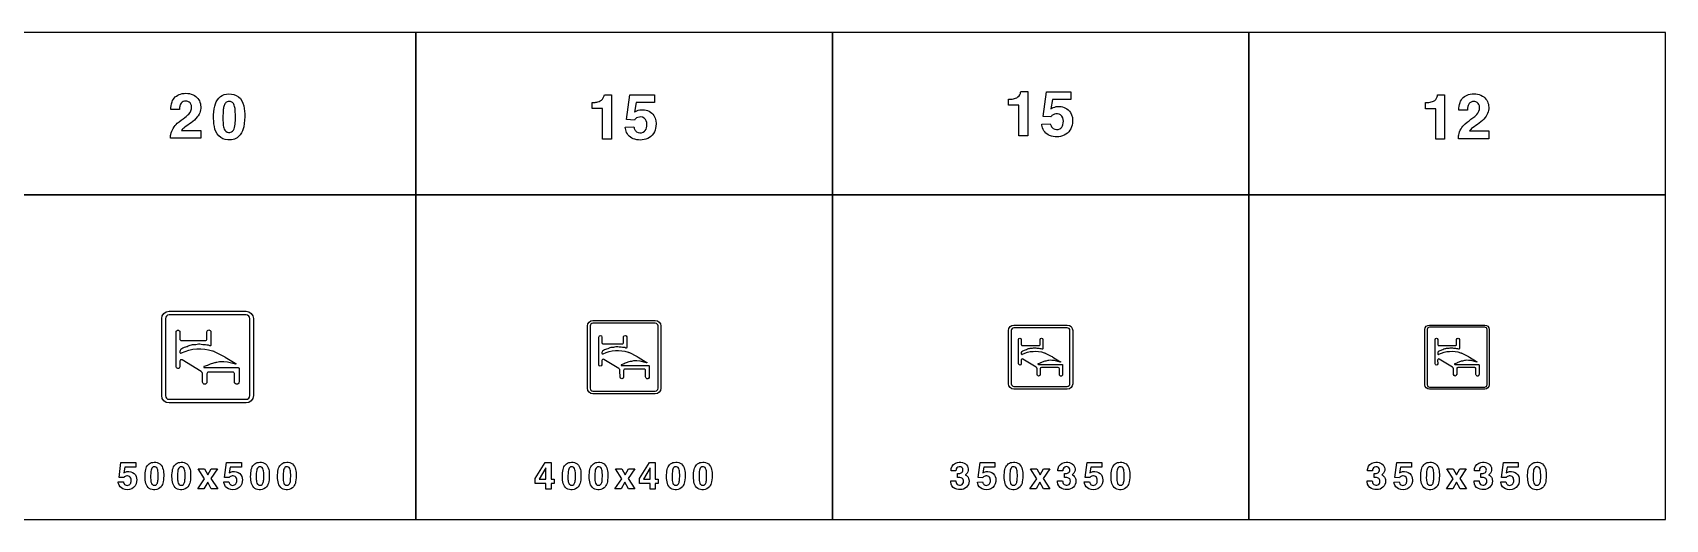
# Model space of a CAD drawing. Extents: x 0 to 18160, y 0 to 2655.
# Drawn here: x 9262 to 18160, y 0 to 2655 of the extents above; entities that cross this region are included whole.
import ezdxf

# ---------------------------------------------------------------- set-up
doc = ezdxf.new("R2010")
doc.units = 0
doc.header["$MEASUREMENT"] = 0

msp = doc.modelspace()

# ---------------------------------------------------------------- linework, layer by layer
for points in [[(9080, 1770), (11350, 1770), (11350, 2655), (9080, 2655)], [(11350, 1770), (13620, 1770), (13620, 2655), (11350, 2655)], [(13620, 1770), (15890, 1770), (15890, 2655), (13620, 2655)], [(15890, 1770), (18160, 1770), (18160, 2655), (15890, 2655)], [(9080, 0), (11350, 0), (11350, 1770), (9080, 1770)], [(11350, 0), (13620, 0), (13620, 1770), (11350, 1770)], [(13620, 0), (15890, 0), (15890, 1770), (13620, 1770)], [(15890, 0), (18160, 0), (18160, 1770), (15890, 1770)], [(10198.2, 221.797), (10163.1, 276.346), (10197.9, 276.346), (10216.2, 242.294), (10234.9, 276.346), (10269, 276.346), (10233.5, 222.318), (10270, 166.299), (10235.4, 166.299), (10215.6, 202.389), (10195.2, 166.299), (10161, 166.299)], [(12001, 222.096), (12055.2, 309.963), (12087.1, 309.963), (12087.1, 219.228), (12103.3, 219.228), (12103.3, 196.409), (12087.1, 196.409), (12087.1, 165.058), (12058.6, 165.058), (12058.6, 196.409), (12001, 196.409)], [(12058.6, 280.769), (12022.6, 219.228), (12058.6, 219.228)], [(12472.5, 221.797), (12437.4, 276.346), (12472.2, 276.346), (12490.5, 242.294), (12509.2, 276.346), (12543.3, 276.346), (12507.8, 222.318), (12544.3, 166.299), (12509.7, 166.299), (12489.9, 202.389), (12469.5, 166.299), (12435.3, 166.299)], [(12569, 222.114), (12623.3, 309.981), (12655.1, 309.981), (12655.1, 219.246), (12671.3, 219.246), (12671.3, 196.427), (12655.1, 196.427), (12655.1, 165.076), (12626.6, 165.076), (12626.6, 196.427), (12569, 196.427)], [(12626.6, 280.787), (12590.6, 219.246), (12626.6, 219.246)], [(14734.2, 221.783), (14699.1, 276.332), (14733.9, 276.332), (14752.1, 242.28), (14770.8, 276.333), (14805, 276.333), (14769.4, 222.304), (14806, 166.285), (14771.4, 166.285), (14751.6, 202.375), (14731.2, 166.285), (14697, 166.285)], [(17004.2, 221.783), (16969.1, 276.332), (17003.9, 276.332), (17022.1, 242.28), (17040.8, 276.333), (17075, 276.333), (17039.4, 222.304), (17076, 166.285), (17041.4, 166.285), (17021.6, 202.375), (17001.2, 166.285), (16967, 166.285)]]:
    msp.add_lwpolyline(points, close=True)
for points in [[(10012.9, 2078.85, -0.0640343), (10014.2, 2099.78, -0.161687), (10050, 2160.33, -0.0283718), (10091.8, 2192.71, 0.0545111), (10112.7, 2210.64, 0.192461), (10127.7, 2250.18, 0.234238), (10114.1, 2276.56, 0.196223), (10088.8, 2281.34, 0.252425), (10066.8, 2264.16, 0.0856617), (10062.7, 2247.14, 0.0202329), (10062, 2235.45), (10015.3, 2235.45, -0.0983795), (10021.4, 2276.76, -0.245047), (10067.6, 2319.89, -0.207102), (10144.5, 2311.55, -0.233443), (10177, 2259.22, -0.20961), (10158.8, 2195.04, -0.0785124), (10124.9, 2163.57, 0.0107372), (10089.1, 2137.78, 0.0665092), (10073.2, 2121.74), (10177.7, 2121.74), (10177.7, 2078.85)], [(10247.9, 2191.49, -0.0563084), (10253.9, 2254.33, -0.130301), (10276.1, 2298.12, -0.174843), (10317.9, 2319.53, -0.147552), (10371, 2312.9, -0.192146), (10407.8, 2269.73, -0.0833996), (10417.1, 2212.7, -0.0545507), (10412.1, 2141.92, -0.116773), (10393, 2097.85, -0.221099), (10338.1, 2070.16, -0.162564), (10286.7, 2082.68, -0.174743), (10255.4, 2128.1, -0.0640867), (10247.9, 2186.79)], [(12310.9, 2274.45), (12324.1, 2274.45, 0.0261527), (12330.1, 2275.12, 0.0824327), (12354.9, 2282.34, 0.211118), (12374.9, 2306.08, 0.0230957), (12377.6, 2315.99), (12415.7, 2315.99), (12415.7, 2074.01), (12367.1, 2074.01), (12367.1, 2241.03), (12310.9, 2241.03)], [(12491, 2139), (12538, 2140.78, 0.0452719), (12544.4, 2124.55, 0.0567733), (12549.1, 2117.67, 0.070207), (12553.5, 2114.2, 0.264984), (12589.6, 2112.3, 0.20748), (12607, 2135.41, 0.147389), (12605.8, 2173.44, 0.308532), (12576.4, 2194.85, 0.215743), (12546.7, 2184.62, 0.028781), (12541.3, 2178.38), (12498.7, 2180.39), (12516.5, 2315.07), (12650.5, 2315.07), (12650.5, 2273.2), (12550.1, 2273.2), (12541.1, 2221.19, -0.0211252), (12554.1, 2228.73, -0.121371), (12587.4, 2234.58, -0.244671), (12647.2, 2202.63, -0.173069), (12658.8, 2143.5, -0.256779), (12613.6, 2077.51, -0.199585), (12534, 2076.44, -0.245625), (12493.7, 2125.34, -0.0170062)], [(14580.9, 2291.94), (14594, 2291.94, 0.0261527), (14600.1, 2292.61, 0.0824327), (14624.9, 2299.84, 0.211118), (14644.9, 2323.58, 0.0230957), (14647.6, 2333.49), (14685.7, 2333.49), (14685.7, 2091.51), (14637.1, 2091.51), (14637.1, 2258.53), (14580.9, 2258.53)], [(14761, 2156.5), (14808, 2158.28, 0.0452719), (14814.4, 2142.04, 0.0567733), (14819.1, 2135.17, 0.070207), (14823.5, 2131.7, 0.264984), (14859.6, 2129.8, 0.20748), (14877, 2152.9, 0.147389), (14875.8, 2190.94, 0.308532), (14846.4, 2212.34, 0.215743), (14816.7, 2202.11, 0.028781), (14811.3, 2195.87), (14768.7, 2197.89), (14786.5, 2332.56), (14920.5, 2332.56), (14920.5, 2290.7), (14820.1, 2290.7), (14811.1, 2238.69, -0.0211252), (14824, 2246.23, -0.121371), (14857.4, 2252.08, -0.244671), (14917.2, 2220.12, -0.173069), (14928.7, 2161, -0.256779), (14883.6, 2095.01, -0.199585), (14804, 2093.94, -0.245625), (14763.7, 2142.83, -0.0170062)], [(16852.4, 2273.43), (16865.5, 2273.43, 0.0261527), (16871.5, 2274.1, 0.0824327), (16896.4, 2281.32, 0.211118), (16916.4, 2305.06, 0.0230957), (16919, 2314.97), (16957.1, 2314.97), (16957.1, 2072.99), (16908.5, 2072.99), (16908.5, 2240.01), (16852.4, 2240.01)], [(17032.5, 2075.98, -0.0640343), (17033.8, 2096.92, -0.161687), (17069.6, 2157.46, -0.0283718), (17111.4, 2189.85, 0.0545111), (17132.3, 2207.78, 0.192461), (17147.3, 2247.31, 0.234238), (17133.7, 2273.69, 0.196223), (17108.4, 2278.47, 0.252425), (17086.4, 2261.29, 0.0856617), (17082.3, 2244.27, 0.0202329), (17081.6, 2232.58), (17034.9, 2232.58, -0.0983795), (17041, 2273.89, -0.245047), (17087.1, 2317.02, -0.207102), (17164.1, 2308.69, -0.233443), (17196.6, 2256.36, -0.20961), (17178.4, 2192.18, -0.0785124), (17144.5, 2160.7, 0.0107372), (17108.7, 2134.91, 0.0665092), (17092.8, 2118.88), (17197.3, 2118.88), (17197.3, 2075.98)], [(10299.2, 2160.96, 0.0124589), (10299.8, 2154.64, 0.0668192), (10305.4, 2129.25, 0.615362), (10356.3, 2123.64, 0.0726881), (10361.7, 2136.67, 0.0588562), (10366.4, 2173.95, 0.0389037), (10364.8, 2240.94, 0.084671), (10358.2, 2264.28, 0.156013), (10346.8, 2276.44, 0.143208), (10331, 2279.4, 0.172584), (10315.3, 2273.2, 0.132565), (10305.3, 2257.64, 0.0498315), (10300.8, 2235.92, 0.0368731)], [(10005, 635, -0.414213), (9965, 675), (9965, 1095, -0.414213), (10005, 1135), (10425, 1135, -0.414213), (10465, 1095), (10465, 675, -0.414213), (10425, 635)], [(10005, 655), (10425, 655, 0.414213), (10445, 675), (10445, 1095, 0.414213), (10425, 1115), (10005, 1115, 0.414213), (9985, 1095), (9985, 675, 0.414213)], [(12315, 685, -0.414213), (12285, 715), (12285, 1055, -0.414213), (12315, 1085), (12655, 1085, -0.414213), (12685, 1055), (12685, 715, -0.414213), (12655, 685)], [(12315, 700), (12655, 700, 0.414213), (12670, 715), (12670, 1055, 0.414213), (12655, 1070), (12315, 1070, 0.414213), (12300, 1055), (12300, 715, 0.414213)], [(10386.5, 758.907), (10386.4, 751.293, -0.204176), (10381, 739.75, -0.0701471), (10378.1, 737.721, -0.0995643), (10375.7, 737.05, -0.432099), (10361.4, 750.55), (10361.4, 753.059), (10361.4, 753.746), (10361.4, 794.807, 0.414716), (10352.8, 803.385), (10224.9, 803.393), (10220.8, 803.381, 0.447654), (10211.6, 794.177, 0.0171248), (10211.7, 793.535), (10211.7, 792.981), (10211.7, 752.993), (10211.7, 750.407, -0.0276685), (10211.6, 748.936, -0.95964), (10187.4, 748.943), (10187.5, 751.35), (10187.5, 752.202), (10187.2, 786.337), (10187.1, 795.05, 0.259431), (10180.1, 806.621), (10076.1, 869.436, 0.581243), (10063.8, 862.435), (10063.8, 861.378), (10063.8, 831.573, -0.920269), (10043.6, 833.25), (10043.5, 1021.79, -1), (10064, 1021.79), (10063.9, 987.721, 0.0196293), (10063.8, 982.864, 0.178346), (10065.1, 979.607, 0.110056), (10068.4, 976.835, 0.0981842), (10071.3, 976.421), (10075.1, 976.535), (10205.8, 976.535, 0.414213), (10210.8, 981.593), (10210.8, 1022.71, -0.913815), (10233.3, 1022.71, -0.0559589), (10233.6, 1019.76), (10233.2, 958.55, -0.0635548), (10232.7, 951.107, -0.0412649), (10231.9, 948.636, -0.324703), (10228.5, 946.607, -0.0275787), (10227.4, 946.754, 0.121019), (10211.7, 950.856, -0.0297491), (10180.7, 953.696, 0.139605), (10150.3, 952.318, -0.0826147), (10137.4, 951.461, 0.152344), (10113.1, 946.26, -0.0949546), (10094.5, 939.575, 0.0718207), (10068, 926.598, 0.0598545), (10067, 925.378, 0.138857), (10063.9, 915.75, 0.0545847), (10064, 910.993, 0.267401), (10067.9, 906.464, 0.162132), (10070.5, 906.664, 0.0141399), (10072.8, 907.821, -0.195619), (10242, 919.335), (10244.5, 918.507, -0.015171), (10249.8, 916.593, -0.0449221), (10251.5, 915.735), (10298.5, 892.536, -0.044032), (10311.2, 884.731), (10365.3, 851.548), (10368.9, 849.764, -0.892958), (10367.7, 846.45), (10324, 857.664), (10302.9, 859.764, 0.0735307), (10279.4, 858.664, 0.0148537), (10264.7, 856.293, -0.0222774), (10247.7, 852.836), (10228.4, 846.336, 0.0249769), (10214.5, 839.707, -0.046286), (10212.3, 838.786), (10196.8, 833.401, -0.028467), (10195.8, 833.293, 0.294148), (10194.5, 832.35, 0.261755), (10194.8, 829.421, 0.185897), (10195.8, 828.836, 0.0413675), (10201.6, 828.678), (10374.7, 828.678, -0.0309002), (10381, 828.678, -0.183448), (10384.3, 827.064, -0.0690728), (10386.5, 824.393)], [(12622.2, 784.125), (12622.1, 778.034, -0.204176), (12617.8, 768.8, -0.0701471), (12615.5, 767.177, -0.0995643), (12613.6, 766.64, -0.432099), (12602.1, 777.44), (12602.1, 779.447), (12602.1, 779.996), (12602.1, 812.845, 0.414716), (12595.2, 819.708), (12493, 819.714), (12489.7, 819.704, 0.447654), (12482.3, 812.085), (12482.4, 811.385), (12482.3, 779.394), (12482.3, 777.325, -0.0276685), (12482.3, 776.149, -0.95964), (12462.9, 776.154), (12463, 778.08), (12463, 778.762), (12462.7, 806.069), (12462.7, 813.039, 0.259431), (12457.1, 822.297), (12373.8, 872.548, 0.581243), (12364, 866.948), (12364, 866.103), (12364, 842.258, -0.920269), (12347.9, 843.6), (12347.8, 994.434, -1), (12364.2, 994.434), (12364.1, 967.177, 0.0196293), (12364.1, 963.291, 0.178346), (12365.1, 960.685, 0.110056), (12367.8, 958.468, 0.0981842), (12370.1, 958.137), (12373.1, 958.228), (12477.6, 958.228, 0.414213), (12481.6, 962.274), (12481.6, 995.166, -0.913815), (12499.6, 995.166, -0.0559589), (12499.9, 992.811), (12499.5, 943.84, -0.0635548), (12499.2, 937.885, -0.0412649), (12498.5, 935.908, -0.324703), (12495.8, 934.286, -0.0275787), (12494.9, 934.403, 0.121019), (12482.3, 937.685, -0.0297491), (12457.6, 939.956, 0.139605), (12433.3, 938.854, -0.0826147), (12422.9, 938.168, 0.152344), (12403.4, 934.008, -0.0949546), (12388.6, 928.66, 0.0718207), (12367.4, 918.278, 0.0598545), (12366.6, 917.302, 0.138857), (12364.1, 909.6, 0.0545847), (12364.2, 905.794, 0.267401), (12367.3, 902.171, 0.162132), (12369.4, 902.331, 0.0141399), (12371.3, 903.257, -0.195619), (12506.6, 912.468), (12508.6, 911.805, -0.015171), (12512.8, 910.274, -0.0449221), (12514.2, 909.588), (12551.8, 891.028, -0.044032), (12562, 884.784), (12605.2, 858.238), (12608.1, 856.811, -0.892958), (12607.1, 854.159), (12572.2, 863.131), (12555.3, 864.811, 0.0735307), (12536.5, 863.931, 0.0148537), (12524.8, 862.034, -0.0222774), (12511.1, 859.268), (12495.7, 854.069, 0.0249769), (12484.6, 848.765, -0.046286), (12482.9, 848.029), (12470.5, 843.72, -0.028467), (12469.6, 843.634, 0.294148), (12468.6, 842.88, 0.261755), (12468.8, 840.537, 0.185897), (12469.6, 840.069, 0.0413675), (12474.3, 839.942), (12612.8, 839.942, -0.0309002), (12617.8, 839.942, -0.183448), (12620.5, 838.651, -0.0690728), (12622.2, 836.514)], [(14610, 710, -0.414213), (14580, 740), (14580, 1030, -0.414213), (14610, 1060), (14900, 1060, -0.414213), (14930, 1030), (14930, 740, -0.414213), (14900, 710)], [(14610, 725), (14900, 725, 0.414213), (14915, 740), (14915, 1030, 0.414213), (14900, 1045), (14610, 1045, 0.414213), (14595, 1030), (14595, 740, 0.414213)], [(14875, 796.735), (14875, 791.405, -0.204176), (14871.2, 783.325, -0.0701471), (14869.2, 781.905, -0.0995643), (14867.5, 781.435, -0.432099), (14857.5, 790.885), (14857.5, 792.641), (14857.5, 793.122), (14857.5, 821.865, 0.414716), (14851.5, 827.87), (14762, 827.875), (14759.1, 827.866, 0.447654), (14752.7, 821.199), (14752.7, 820.587), (14752.7, 792.595), (14752.7, 790.785, -0.0276685), (14752.6, 789.755, -0.95964), (14735.7, 789.76), (14735.7, 791.445), (14735.7, 792.041), (14735.5, 815.936), (14735.5, 822.035, 0.259431), (14730.6, 830.135), (14657.7, 874.105, 0.581243), (14649.1, 869.205), (14649.1, 868.465), (14649.2, 847.601, -0.920269), (14635, 848.775), (14635, 980.755, -1), (14649.3, 980.755), (14649.2, 956.905, 0.0196293), (14649.2, 953.505, 0.178346), (14650.1, 951.225, 0.110056), (14652.4, 949.285, 0.0981842), (14654.4, 948.995), (14657.1, 949.075), (14748.5, 949.075, 0.414213), (14752.1, 952.615), (14752.1, 981.395, -0.913815), (14767.8, 981.395, -0.0559589), (14768, 979.335), (14767.7, 936.485, -0.0635548), (14767.4, 931.275, -0.0412649), (14766.8, 929.545, -0.324703), (14764.4, 928.125, -0.0275787), (14763.7, 928.228, 0.121019), (14752.7, 931.099, -0.0297491), (14731, 933.087, 0.139605), (14709.7, 932.123, -0.0826147), (14700.7, 931.522, 0.152344), (14683.6, 927.882, -0.0949546), (14670.7, 923.203, 0.0718207), (14652.1, 914.119, 0.0598545), (14651.4, 913.265, 0.138857), (14649.2, 906.525, 0.0545847), (14649.3, 903.195, 0.267401), (14652, 900.025, 0.162132), (14653.8, 900.165, 0.0141399), (14655.5, 900.975, -0.195619), (14773.9, 909.035), (14775.6, 908.455, -0.015171), (14779.3, 907.115, -0.0449221), (14780.5, 906.515), (14813.5, 890.275, -0.044032), (14822.3, 884.812), (14860.2, 861.583), (14862.7, 860.335, -0.892958), (14861.9, 858.015), (14831.3, 865.865), (14816.5, 867.335, 0.0735307), (14800.1, 866.565, 0.0148537), (14789.8, 864.905, -0.0222774), (14777.9, 862.485), (14764.4, 857.935, 0.0249769), (14754.6, 853.295, -0.046286), (14753.1, 852.65), (14742.3, 848.88, -0.028467), (14741.5, 848.805, 0.294148), (14740.6, 848.145, 0.261755), (14740.9, 846.095, 0.185897), (14741.5, 845.685, 0.0413675), (14745.6, 845.575), (14866.8, 845.575, -0.0309002), (14871.2, 845.575, -0.183448), (14873.5, 844.445, -0.0690728), (14875, 842.575)], [(16874, 710, -0.414213), (16850, 734), (16850, 1036, -0.414213), (16874, 1060), (17176, 1060, -0.414213), (17200, 1036), (17200, 734, -0.414213), (17176, 710)], [(16874, 722), (17176, 722, 0.414213), (17188, 734), (17188, 1036, 0.414213), (17176, 1048), (16874, 1048, 0.414213), (16862, 1036), (16862, 734, 0.414213)], [(17145, 796.735), (17145, 791.405, -0.204176), (17141.2, 783.325, -0.0701471), (17139.2, 781.905, -0.0995643), (17137.5, 781.435, -0.432099), (17127.4, 790.885), (17127.5, 792.641), (17127.5, 793.122), (17127.5, 821.865, 0.414716), (17121.5, 827.87), (17032, 827.875), (17029.1, 827.866, 0.447654), (17022.7, 821.199), (17022.7, 820.587), (17022.7, 792.595), (17022.7, 790.785, -0.0276685), (17022.6, 789.755, -0.95964), (17005.7, 789.76), (17005.7, 791.445), (17005.7, 792.041), (17005.5, 815.936), (17005.4, 822.035, 0.259431), (17000.6, 830.135), (16927.7, 874.105, 0.581243), (16919.1, 869.205), (16919.1, 868.465), (16919.2, 847.601, -0.920269), (16905, 848.775), (16905, 980.755, -1), (16919.3, 980.755), (16919.2, 956.905, 0.0196293), (16919.2, 953.505, 0.178346), (16920.1, 951.225, 0.110056), (16922.4, 949.285, 0.0981842), (16924.4, 948.995), (16927.1, 949.075), (17018.5, 949.075, 0.414213), (17022.1, 952.615), (17022.1, 981.395, -0.913815), (17037.8, 981.395, -0.0559589), (17038, 979.335), (17037.7, 936.485, -0.0635548), (17037.4, 931.275, -0.0412649), (17036.8, 929.545, -0.324703), (17034.4, 928.125, -0.0275787), (17033.7, 928.228, 0.121019), (17022.7, 931.099, -0.0297491), (17001, 933.087, 0.139605), (16979.7, 932.123, -0.0826147), (16970.7, 931.522, 0.152344), (16953.6, 927.882, -0.0949546), (16940.7, 923.203, 0.0718207), (16922.1, 914.119, 0.0598545), (16921.4, 913.265, 0.138857), (16919.2, 906.525, 0.0545847), (16919.3, 903.195, 0.267401), (16922, 900.025, 0.162132), (16923.8, 900.165, 0.0141399), (16925.5, 900.975, -0.195619), (17043.9, 909.035), (17045.6, 908.455, -0.015171), (17049.3, 907.115, -0.0449221), (17050.5, 906.515), (17083.5, 890.275, -0.044032), (17092.3, 884.812), (17130.2, 861.583), (17132.7, 860.335, -0.892958), (17131.9, 858.015), (17101.3, 865.865), (17086.5, 867.335, 0.0735307), (17070.1, 866.565, 0.0148537), (17059.8, 864.905, -0.0222774), (17047.9, 862.485), (17034.4, 857.935, 0.0249769), (17024.6, 853.295, -0.046286), (17023.1, 852.65), (17012.3, 848.88, -0.028467), (17011.5, 848.805, 0.294148), (17010.6, 848.145, 0.261755), (17010.9, 846.095, 0.185897), (17011.5, 845.685, 0.0413675), (17015.6, 845.575), (17136.8, 845.575, -0.0309002), (17141.2, 845.575, -0.183448), (17143.5, 844.445, -0.0690728), (17145, 842.575)], [(9727.75, 203.882), (9755.92, 204.948, 0.0452719), (9759.76, 195.209, 0.0567733), (9762.6, 191.086, 0.070207), (9765.26, 189, 0.264984), (9786.87, 187.863, 0.20748), (9797.32, 201.726, 0.147389), (9796.63, 224.545, 0.308532), (9779, 237.389, 0.215743), (9761.13, 231.252, 0.028781), (9757.91, 227.507), (9732.34, 228.716), (9743.03, 309.522), (9823.46, 309.522), (9823.46, 284.403), (9763.2, 284.403), (9757.82, 253.195, -0.0211252), (9765.57, 257.721, -0.121371), (9785.57, 261.228, -0.244671), (9821.44, 242.057, -0.173069), (9828.39, 206.583, -0.256779), (9801.28, 166.986, -0.199585), (9753.55, 166.346, -0.245625), (9729.38, 195.683, -0.0170062)], [(9874.18, 234.284, -0.0563084), (9877.8, 271.986, -0.130301), (9891.12, 298.265, -0.174843), (9916.22, 311.109, -0.147552), (9948.09, 307.128, -0.192146), (9970.17, 281.228, -0.0833996), (9975.72, 247.01, -0.0545507), (9972.71, 204.545, -0.116773), (9961.26, 178.1, -0.221099), (9928.35, 161.488, -0.162564), (9897.47, 169, -0.174743), (9878.71, 196.251, -0.0640867), (9874.23, 231.464)], [(9905.01, 215.967, 0.0124589), (9905.32, 212.175, 0.0668192), (9908.68, 196.938, 0.615362), (9939.23, 193.574, 0.0726881), (9942.5, 201.393, 0.0588562), (9945.32, 223.763, 0.0389037), (9944.34, 263.953, 0.084671), (9940.39, 277.957, 0.156013), (9933.52, 285.256, 0.143208), (9924.08, 287.033, 0.172584), (9914.63, 283.313, 0.132565), (9908.66, 273.976, 0.0498315), (9905.93, 260.943, 0.0368731)], [(10020.9, 234.284, -0.0563084), (10024.6, 271.986, -0.130301), (10037.9, 298.265, -0.174843), (10063, 311.109, -0.147552), (10094.8, 307.128, -0.192146), (10116.9, 281.227, -0.0833996), (10122.5, 247.009, -0.0545507), (10119.5, 204.545, -0.116773), (10108, 178.1, -0.221099), (10075.1, 161.488, -0.162564), (10044.2, 169, -0.174743), (10025.5, 196.251, -0.0640867), (10021, 231.465)], [(10051.8, 215.967, 0.0124589), (10052.1, 212.175, 0.0668192), (10055.4, 196.938, 0.615362), (10086, 193.574, 0.0726881), (10089.2, 201.393, 0.0588562), (10092.1, 223.763, 0.0389037), (10091.1, 263.953, 0.084671), (10087.1, 277.957, 0.156013), (10080.3, 285.256, 0.143208), (10070.8, 287.033, 0.172584), (10061.4, 283.313, 0.132565), (10055.4, 273.976, 0.0498315), (10052.7, 260.943, 0.0368731)], [(10303.3, 203.891), (10331.5, 204.957, 0.0452719), (10335.3, 195.218, 0.0567733), (10338.2, 191.095, 0.070207), (10340.8, 189.009, 0.264984), (10362.4, 187.872, 0.20748), (10372.9, 201.735, 0.147389), (10372.2, 224.554, 0.308532), (10354.6, 237.398, 0.215743), (10336.7, 231.261, 0.028781), (10333.5, 227.517), (10307.9, 228.725), (10318.6, 309.531), (10399, 309.531), (10399, 284.412), (10338.8, 284.412), (10333.4, 253.204, -0.0211252), (10341.1, 257.73, -0.121371), (10361.1, 261.237, -0.244671), (10397, 242.066, -0.173069), (10404, 206.592, -0.256779), (10376.8, 166.995, -0.199585), (10329.1, 166.355, -0.245625), (10305, 195.692, -0.0170062)], [(10449.7, 234.285, -0.0563084), (10453.4, 271.986, -0.130301), (10466.7, 298.266, -0.174843), (10491.8, 311.109, -0.147552), (10523.7, 307.128, -0.192146), (10545.7, 281.228, -0.0833996), (10551.3, 247.01, -0.0545507), (10548.3, 204.545, -0.116773), (10536.8, 178.1, -0.221099), (10503.9, 161.488, -0.162564), (10473, 169, -0.174743), (10454.3, 196.251, -0.0640867), (10449.8, 231.465)], [(10480.6, 215.967, 0.0124589), (10480.9, 212.176, 0.0668192), (10484.3, 196.939, 0.615362), (10514.8, 193.574, 0.0726881), (10518.1, 201.394, 0.0588562), (10520.9, 223.763, 0.0389037), (10519.9, 263.953, 0.084671), (10516, 277.958, 0.156013), (10509.1, 285.256, 0.143208), (10499.7, 287.033, 0.172584), (10490.2, 283.313, 0.132565), (10484.2, 273.977, 0.0498315), (10481.5, 260.943, 0.0368731)], [(10596.5, 234.275, -0.0563084), (10600.1, 271.977, -0.130301), (10613.4, 298.256, -0.174843), (10638.5, 311.1, -0.147552), (10670.4, 307.119, -0.192146), (10692.5, 281.219, -0.0833996), (10698, 247.001, -0.0545507), (10695, 204.536, -0.116773), (10683.6, 178.091, -0.221099), (10650.7, 161.479, -0.162564), (10619.8, 168.991, -0.174743), (10601, 196.242, -0.0640867), (10596.5, 231.455)], [(10627.3, 215.958, 0.0124589), (10627.6, 212.166, 0.0668192), (10631, 196.929, 0.615362), (10661.5, 193.565, 0.0726881), (10664.8, 201.384, 0.0588562), (10667.6, 223.754, 0.0389037), (10666.7, 263.944, 0.084671), (10662.7, 277.948, 0.156013), (10655.8, 285.247, 0.143208), (10646.4, 287.024, 0.172584), (10636.9, 283.304, 0.132565), (10631, 273.967, 0.0498315), (10628.2, 260.934, 0.0368731)], [(12148.5, 234.285, -0.0563084), (12152.1, 271.986, -0.130301), (12165.4, 298.266, -0.174843), (12190.5, 311.109, -0.147552), (12222.4, 307.128, -0.192146), (12244.5, 281.228, -0.0833996), (12250, 247.01, -0.0545507), (12247, 204.545, -0.116773), (12235.6, 178.1, -0.221099), (12202.7, 161.489, -0.162564), (12171.8, 169, -0.174743), (12153, 196.252, -0.0640867), (12148.5, 231.465)], [(12179.3, 215.967, 0.0124589), (12179.6, 212.176, 0.0668192), (12183, 196.939, 0.615362), (12213.5, 193.574, 0.0726881), (12216.8, 201.394, 0.0588562), (12219.6, 223.763, 0.0389037), (12218.6, 263.953, 0.084671), (12214.7, 277.958, 0.156013), (12207.8, 285.256, 0.143208), (12198.4, 287.034, 0.172584), (12188.9, 283.313, 0.132565), (12183, 273.977, 0.0498315), (12180.2, 260.943, 0.0368731)], [(12295.2, 234.285, -0.0563084), (12298.9, 271.986, -0.130301), (12312.2, 298.266, -0.174843), (12337.3, 311.109, -0.147552), (12369.1, 307.128, -0.192146), (12391.2, 281.228, -0.0833996), (12396.8, 247.01, -0.0545507), (12393.8, 204.545, -0.116773), (12382.3, 178.1, -0.221099), (12349.4, 161.489, -0.162564), (12318.5, 169.001, -0.174743), (12299.8, 196.252, -0.0640867), (12295.3, 231.465)], [(12326.1, 215.967, 0.0124589), (12326.4, 212.176, 0.0668192), (12329.7, 196.939, 0.615362), (12360.3, 193.574, 0.0726881), (12363.5, 201.394, 0.0588562), (12366.4, 223.763, 0.0389037), (12365.4, 263.953, 0.084671), (12361.4, 277.958, 0.156013), (12354.6, 285.256, 0.143208), (12345.1, 287.034, 0.172584), (12335.7, 283.313, 0.132565), (12329.7, 273.977, 0.0498315), (12327, 260.943, 0.0368731)], [(12716.5, 234.285, -0.0563084), (12720.1, 271.986, -0.130301), (12733.4, 298.265, -0.174843), (12758.5, 311.109, -0.147552), (12790.4, 307.128, -0.192146), (12812.5, 281.228, -0.0833996), (12818, 247.01, -0.0545507), (12815, 204.545, -0.116773), (12803.6, 178.1, -0.221099), (12770.7, 161.488, -0.162564), (12739.8, 169, -0.174743), (12721, 196.251, -0.0640867), (12716.5, 231.465)], [(12747.3, 215.967, 0.0124589), (12747.6, 212.176, 0.0668192), (12751, 196.939, 0.615362), (12781.5, 193.574, 0.0726881), (12784.8, 201.394, 0.0588562), (12787.6, 223.763, 0.0389037), (12786.7, 263.953, 0.084671), (12782.7, 277.957, 0.156013), (12775.8, 285.256, 0.143208), (12766.4, 287.033, 0.172584), (12757, 283.313, 0.132565), (12751, 273.976, 0.0498315), (12748.3, 260.943, 0.0368731)], [(12863.2, 234.275, -0.0563084), (12866.9, 271.977, -0.130301), (12880.2, 298.256, -0.174843), (12905.3, 311.1, -0.147552), (12937.2, 307.119, -0.192146), (12959.2, 281.218, -0.0833996), (12964.8, 247, -0.0545507), (12961.8, 204.536, -0.116773), (12950.3, 178.091, -0.221099), (12917.4, 161.479, -0.162564), (12886.5, 168.991, -0.174743), (12867.8, 196.242, -0.0640867), (12863.3, 231.455)], [(12894.1, 215.958, 0.0124589), (12894.4, 212.166, 0.0668192), (12897.8, 196.929, 0.615362), (12928.3, 193.565, 0.0726881), (12931.6, 201.384, 0.0588562), (12934.4, 223.754, 0.0389037), (12933.4, 263.944, 0.084671), (12929.5, 277.948, 0.156013), (12922.6, 285.247, 0.143208), (12913.2, 287.024, 0.172584), (12903.7, 283.304, 0.132565), (12897.7, 273.967, 0.0498315), (12895, 260.934, 0.0368731)], [(14264.9, 210.618), (14292.7, 210.618, 0.0411845), (14294, 201.495, 0.335066), (14312.3, 186.329, 0.276505), (14331.4, 195.049, 0.158203), (14334.8, 207.49, 0.0878221), (14333, 217.04, 0.217575), (14321.9, 227.158, 0.0882727), (14309.1, 229.03), (14302.7, 229.03), (14302.7, 250.192, 0.0282129), (14314.4, 250.547, 0.50028), (14330.6, 277.846, 0.235001), (14319.5, 286.874, 0.165496), (14304.1, 285.5, 0.220849), (14295.5, 275.571, 0.055705), (14293.8, 264.647), (14266.9, 264.647, -0.0488003), (14268, 278.201, -0.30773), (14302.6, 310.902, -0.146685), (14338.2, 307.348, -0.469869), (14354.2, 251.684, -0.0891152), (14346.9, 244.623), (14344.4, 242.822, -0.0245333), (14351.1, 238.983, -0.202429), (14364.5, 216.969, -0.422325), (14326.8, 163.296, -0.154301), (14288.4, 167.609, -0.287878), (14265, 204.03, -0.0143877)], [(14410.5, 203.85), (14438.6, 204.916, 0.0452719), (14442.5, 195.177, 0.0567733), (14445.3, 191.054, 0.070207), (14448, 188.968, 0.264984), (14469.6, 187.831, 0.20748), (14480, 201.694, 0.147389), (14479.4, 224.513, 0.308532), (14461.7, 237.357, 0.215743), (14443.9, 231.219, 0.028781), (14440.6, 227.475), (14415.1, 228.684), (14425.7, 309.49), (14506.2, 309.49), (14506.2, 284.371), (14445.9, 284.371), (14440.5, 253.163, -0.0211252), (14448.3, 257.689, -0.121371), (14468.3, 261.196, -0.244671), (14504.2, 242.025, -0.173069), (14511.1, 206.551, -0.256779), (14484, 166.954, -0.199585), (14436.3, 166.314, -0.245625), (14412.1, 195.651, -0.0170062)], [(14556.9, 234.262, -0.0563084), (14560.5, 271.963, -0.130301), (14573.8, 298.243, -0.174843), (14598.9, 311.086, -0.147552), (14630.8, 307.105, -0.192146), (14652.9, 281.205, -0.0833996), (14658.4, 246.987, -0.0545507), (14655.4, 204.522, -0.116773), (14644, 178.077, -0.221099), (14611.1, 161.466, -0.162564), (14580.2, 168.977, -0.174743), (14561.4, 196.229, -0.0640867), (14556.9, 231.442)], [(14587.7, 215.944, 0.0124589), (14588, 212.153, 0.0668192), (14591.4, 196.916, 0.615362), (14621.9, 193.551, 0.0726881), (14625.2, 201.371, 0.0588562), (14628, 223.741, 0.0389037), (14627.1, 263.93, 0.084671), (14623.1, 277.935, 0.156013), (14616.2, 285.233, 0.143208), (14606.8, 287.011, 0.172584), (14597.3, 283.29, 0.132565), (14591.4, 273.954, 0.0498315), (14588.7, 260.921, 0.0368731)], [(14847.3, 210.654), (14875.2, 210.654, 0.0411845), (14876.4, 201.531, 0.335066), (14894.7, 186.365, 0.276505), (14913.9, 195.086, 0.158203), (14917.2, 207.527, 0.0878221), (14915.4, 217.076, 0.217575), (14904.3, 227.195, 0.0882727), (14891.6, 229.067), (14885.1, 229.067), (14885.1, 250.228, 0.0282129), (14896.8, 250.583, 0.50028), (14913, 277.882, 0.235001), (14901.9, 286.91, 0.165496), (14886.5, 285.536, 0.220849), (14878, 275.607, 0.055705), (14876.2, 264.683), (14849.4, 264.683, -0.0488003), (14850.4, 278.237, -0.30773), (14885, 310.939, -0.146685), (14920.7, 307.384, -0.469869), (14936.6, 251.721, -0.0891152), (14929.4, 244.659), (14926.8, 242.858, -0.0245333), (14933.5, 239.019, -0.202429), (14946.9, 217.005, -0.422325), (14909.3, 163.332, -0.154301), (14870.8, 167.645, -0.287878), (14847.4, 204.067, -0.0143877)], [(14992.9, 203.886), (15021.1, 204.953, 0.0452719), (15024.9, 195.213, 0.0567733), (15027.8, 191.09, 0.070207), (15030.4, 189.005, 0.264984), (15052, 187.867, 0.20748), (15062.5, 201.73, 0.147389), (15061.8, 224.55, 0.308532), (15044.2, 237.393, 0.215743), (15026.3, 231.256, 0.028781), (15023.1, 227.512), (14997.5, 228.72), (15008.2, 309.526), (15088.6, 309.526), (15088.6, 284.408), (15028.3, 284.408), (15023, 253.199, -0.0211252), (15030.7, 257.725, -0.121371), (15050.7, 261.232, -0.244671), (15086.6, 242.062, -0.173069), (15093.5, 206.588, -0.256779), (15066.4, 166.991, -0.199585), (15018.7, 166.351, -0.245625), (14994.5, 195.687, -0.0170062)], [(15139.3, 234.299, -0.0563084), (15143, 272, -0.130301), (15156.3, 298.28, -0.174843), (15181.4, 311.123, -0.147552), (15213.2, 307.142, -0.192146), (15235.3, 281.242, -0.0833996), (15240.9, 247.024, -0.0545507), (15237.9, 204.559, -0.116773), (15226.4, 178.114, -0.221099), (15193.5, 161.502, -0.162564), (15162.6, 169.014, -0.174743), (15143.9, 196.265, -0.0640867), (15139.4, 231.479)], [(15170.2, 215.981, 0.0124589), (15170.5, 212.19, 0.0668192), (15173.8, 196.953, 0.615362), (15204.4, 193.588, 0.0726881), (15207.6, 201.408, 0.0588562), (15210.5, 223.777, 0.0389037), (15209.5, 263.967, 0.084671), (15205.5, 277.972, 0.156013), (15198.7, 285.27, 0.143208), (15189.2, 287.047, 0.172584), (15179.8, 283.327, 0.132565), (15173.8, 273.99, 0.0498315), (15171.1, 260.957, 0.0368731)], [(16534.9, 210.618), (16562.7, 210.618, 0.0411845), (16564, 201.495, 0.335066), (16582.3, 186.329, 0.276505), (16601.4, 195.049, 0.158203), (16604.8, 207.49, 0.0878221), (16603, 217.04, 0.217575), (16591.9, 227.158, 0.0882727), (16579.1, 229.03), (16572.7, 229.03), (16572.7, 250.192, 0.0282129), (16584.4, 250.547, 0.50028), (16600.6, 277.846, 0.235001), (16589.5, 286.874, 0.165496), (16574.1, 285.5, 0.220849), (16565.5, 275.571, 0.055705), (16563.8, 264.647), (16536.9, 264.647, -0.0488003), (16538, 278.201, -0.30773), (16572.6, 310.902, -0.146685), (16608.2, 307.348, -0.469869), (16624.2, 251.684, -0.0891152), (16616.9, 244.623), (16614.4, 242.822, -0.0245333), (16621.1, 238.983, -0.202429), (16634.5, 216.969, -0.422325), (16596.8, 163.296, -0.154301), (16558.4, 167.609, -0.287878), (16535, 204.03, -0.0143877)], [(16680.5, 203.85), (16708.6, 204.916, 0.0452719), (16712.5, 195.177, 0.0567733), (16715.3, 191.054, 0.070207), (16718, 188.968, 0.264984), (16739.6, 187.831, 0.20748), (16750, 201.694, 0.147389), (16749.4, 224.513, 0.308532), (16731.7, 237.357, 0.215743), (16713.9, 231.219, 0.028781), (16710.6, 227.475), (16685.1, 228.684), (16695.7, 309.49), (16776.2, 309.49), (16776.2, 284.371), (16715.9, 284.371), (16710.5, 253.163, -0.0211252), (16718.3, 257.689, -0.121371), (16738.3, 261.196, -0.244671), (16774.2, 242.025, -0.173069), (16781.1, 206.551, -0.256779), (16754, 166.954, -0.199585), (16706.3, 166.314, -0.245625), (16682.1, 195.651, -0.0170062)], [(16826.9, 234.262, -0.0563084), (16830.5, 271.963, -0.130301), (16843.8, 298.243, -0.174843), (16868.9, 311.086, -0.147552), (16900.8, 307.105, -0.192146), (16922.9, 281.205, -0.0833996), (16928.4, 246.987, -0.0545507), (16925.4, 204.522, -0.116773), (16914, 178.077, -0.221099), (16881.1, 161.466, -0.162564), (16850.2, 168.977, -0.174743), (16831.4, 196.229, -0.0640867), (16826.9, 231.442)], [(16857.7, 215.944, 0.0124589), (16858, 212.153, 0.0668192), (16861.4, 196.916, 0.615362), (16891.9, 193.551, 0.0726881), (16895.2, 201.371, 0.0588562), (16898, 223.741, 0.0389037), (16897.1, 263.93, 0.084671), (16893.1, 277.935, 0.156013), (16886.2, 285.233, 0.143208), (16876.8, 287.011, 0.172584), (16867.3, 283.29, 0.132565), (16861.4, 273.954, 0.0498315), (16858.7, 260.921, 0.0368731)], [(17117.3, 210.654), (17145.2, 210.654, 0.0411845), (17146.4, 201.531, 0.335066), (17164.7, 186.365, 0.276505), (17183.9, 195.086, 0.158203), (17187.2, 207.527, 0.0878221), (17185.4, 217.076, 0.217575), (17174.3, 227.195, 0.0882727), (17161.6, 229.067), (17155.1, 229.067), (17155.1, 250.228, 0.0282129), (17166.8, 250.583, 0.50028), (17183, 277.882, 0.235001), (17171.9, 286.91, 0.165496), (17156.5, 285.536, 0.220849), (17148, 275.607, 0.055705), (17146.3, 264.683), (17119.4, 264.683, -0.0488003), (17120.4, 278.237, -0.30773), (17155, 310.939, -0.146685), (17190.7, 307.384, -0.469869), (17206.6, 251.721, -0.0891152), (17199.4, 244.659), (17196.8, 242.858, -0.0245333), (17203.5, 239.019, -0.202429), (17216.9, 217.005, -0.422325), (17179.3, 163.332, -0.154301), (17140.8, 167.645, -0.287878), (17117.4, 204.067, -0.0143877)], [(17262.9, 203.886), (17291.1, 204.953, 0.0452719), (17294.9, 195.213, 0.0567733), (17297.8, 191.09, 0.070207), (17300.4, 189.005, 0.264984), (17322, 187.867, 0.20748), (17332.5, 201.73, 0.147389), (17331.8, 224.55, 0.308532), (17314.2, 237.393, 0.215743), (17296.3, 231.256, 0.028781), (17293.1, 227.512), (17267.5, 228.72), (17278.2, 309.526), (17358.6, 309.526), (17358.6, 284.408), (17298.3, 284.408), (17293, 253.199, -0.0211252), (17300.7, 257.725, -0.121371), (17320.7, 261.232, -0.244671), (17356.6, 242.062, -0.173069), (17363.5, 206.588, -0.256779), (17336.4, 166.991, -0.199585), (17288.7, 166.351, -0.245625), (17264.5, 195.687, -0.0170062)], [(17409.3, 234.299, -0.0563084), (17413, 272, -0.130301), (17426.3, 298.28, -0.174843), (17451.4, 311.123, -0.147552), (17483.2, 307.142, -0.192146), (17505.3, 281.242, -0.0833996), (17510.9, 247.024, -0.0545507), (17507.9, 204.559, -0.116773), (17496.4, 178.114, -0.221099), (17463.5, 161.502, -0.162564), (17432.6, 169.014, -0.174743), (17413.9, 196.265, -0.0640867), (17409.4, 231.479)], [(17440.2, 215.981, 0.0124589), (17440.5, 212.19, 0.0668192), (17443.8, 196.953, 0.615362), (17474.4, 193.588, 0.0726881), (17477.6, 201.408, 0.0588562), (17480.5, 223.777, 0.0389037), (17479.5, 263.967, 0.084671), (17475.5, 277.972, 0.156013), (17468.7, 285.27, 0.143208), (17459.2, 287.047, 0.172584), (17449.8, 283.327, 0.132565), (17443.8, 273.99, 0.0498315), (17441.1, 260.957, 0.0368731)]]:
    msp.add_lwpolyline(points, format="xyb", close=True)

doc.saveas('drawing.dxf')
